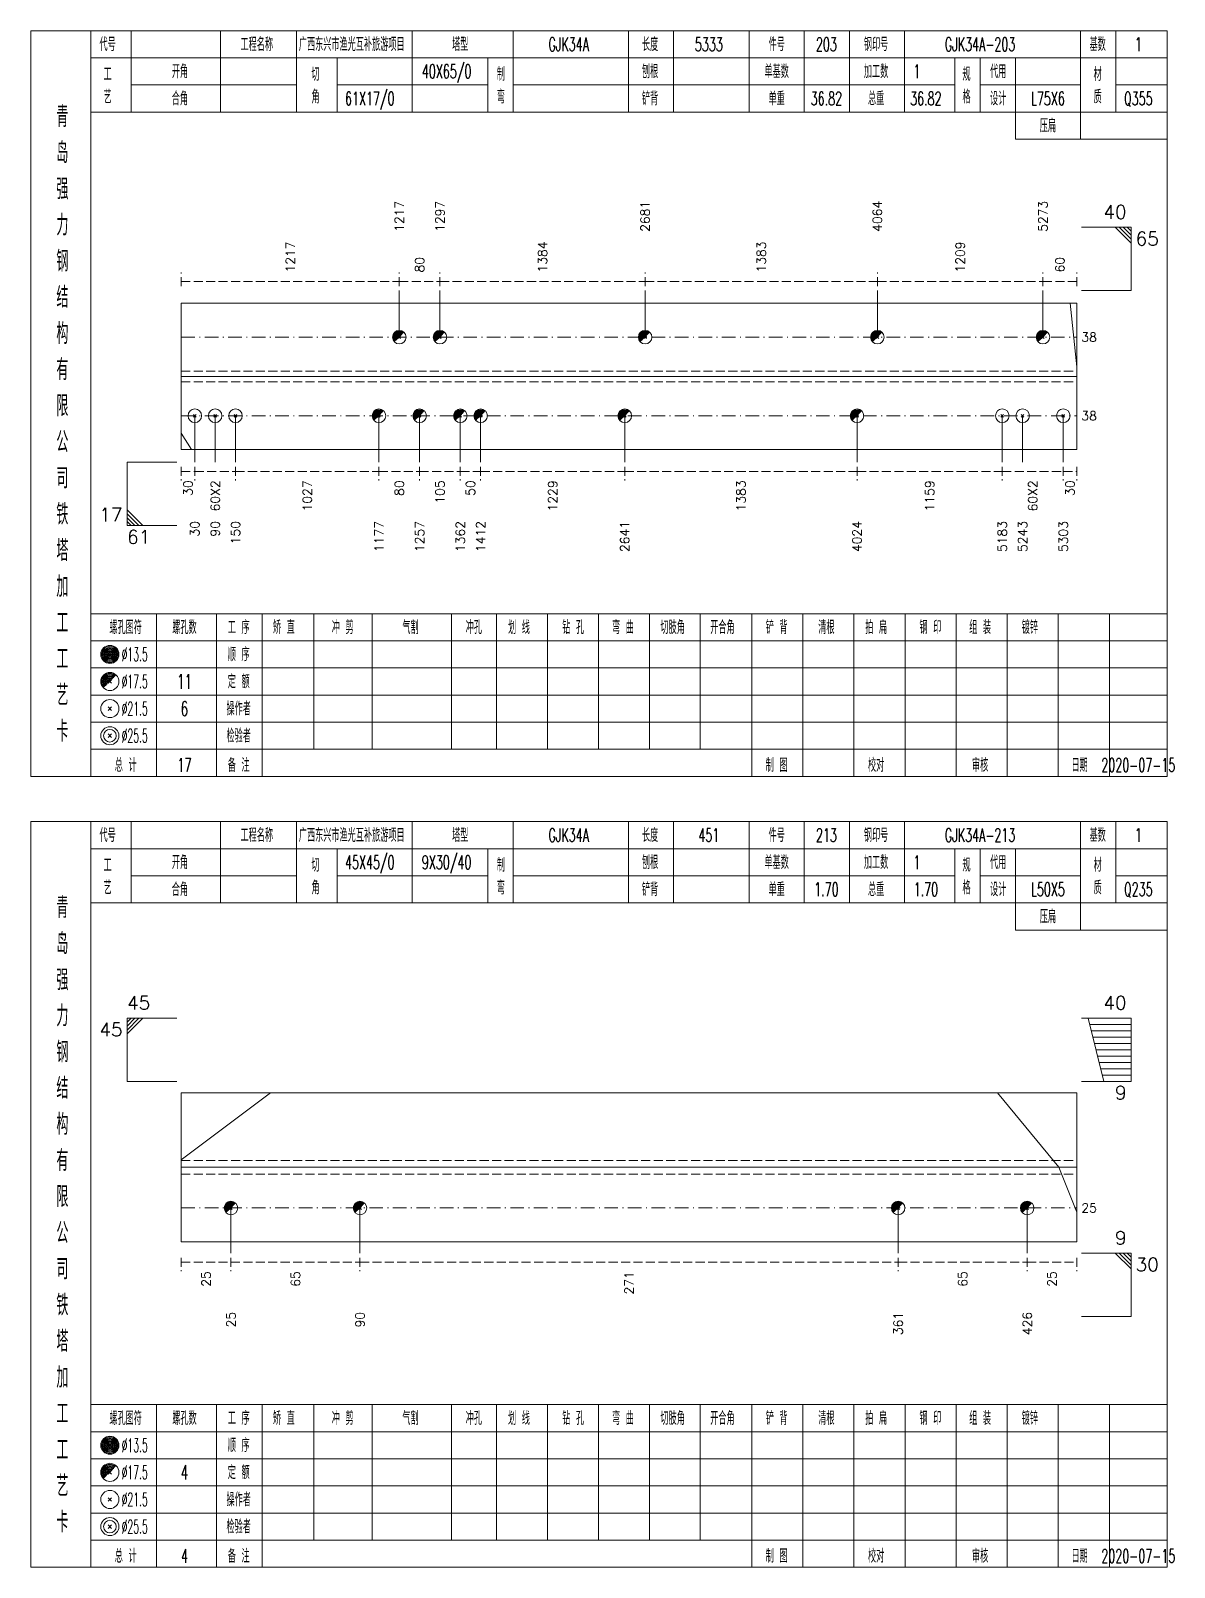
# Model space of a CAD drawing. Extents: x 0 to 2606, y -377 to 6479.
# Drawn here: x 1045.6 to 1298.5, y 6125 to 6465 of the extents above; entities that cross this region are included whole.
import ezdxf
from ezdxf.enums import TextEntityAlignment as Align

# ---------------------------------------------------------------- set-up
doc = ezdxf.new("R2010")
doc.units = 0
doc.header["$MEASUREMENT"] = 0
doc.linetypes.add('一点画线', pattern=[5.2, 3, -1, 0.2, -1])
doc.linetypes.add('虚线', pattern=[2.75, 2, -0.75])
doc.layers.get('0').update_dxf_attribs({"linetype": 'CONTINUOUS', "lineweight": 25})
doc.layers.add('1', color=7, linetype='CONTINUOUS', lineweight=25)
doc.layers.add('4', color=7, linetype='CONTINUOUS', lineweight=25)
doc.styles.get("Standard").update_dxf_attribs({"font": 'simplex.shx', "width": 0.7, "height": 3, "bigfont": 'gbhzfs.shx'})

msp = doc.modelspace()

# ---------------------------------------------------------------- linework, layer by layer
at = {"color": 7, "linetype": 'Continuous', "lineweight": 13}
for p, q in [((1289, 6421.5), (1278, 6421.5)), ((1285.5, 6421.5), (1289, 6418)), ((1286.38, 6421.5), (1289, 6418.88)), ((1287.25, 6421.5), (1289, 6419.75)), ((1288.12, 6421.5), (1289, 6420.62)), ((1289, 6407.5), (1289, 6421.5)), ((1127.12, 6397.2), (1127.12, 6407.5)), ((1136.12, 6397.2), (1136.12, 6407.5)), ((1181.5, 6397.2), (1181.5, 6407.5)), ((1232.88, 6397.2), (1232.88, 6407.5)), ((1269.5, 6397.2), (1269.5, 6407.5)), ((1289, 6407.5), (1278, 6407.5)), ((1277, 6390.66), (1275.51, 6404.7)), ((1081.9, 6379.8), (1081.9, 6369.5)), ((1086.4, 6379.8), (1086.4, 6369.5)), ((1090.9, 6379.8), (1090.9, 6369.5)), ((1122.62, 6379.8), (1122.62, 6369.5)), ((1131.62, 6379.8), (1131.62, 6369.5)), ((1140.62, 6379.8), (1140.62, 6369.5)), ((1145.12, 6379.8), (1145.12, 6369.5)), ((1177, 6379.8), (1177, 6369.5)), ((1228.38, 6379.8), (1228.38, 6369.5)), ((1260.5, 6379.8), (1260.5, 6369.5)), ((1265, 6379.8), (1265, 6369.5)), ((1274, 6379.8), (1274, 6369.5)), ((1078.9, 6375.97), (1081.17, 6372.3)), ((1066.9, 6369.5), (1077.9, 6369.5)), ((1066.9, 6369.5), (1066.9, 6355.5)), ((1070.4, 6355.5), (1066.9, 6359)), ((1069.53, 6355.5), (1066.9, 6358.12)), ((1068.65, 6355.5), (1066.9, 6357.25)), ((1067.78, 6355.5), (1066.9, 6356.38)), ((1066.9, 6355.5), (1077.9, 6355.5)), ((1066.9, 6246.5), (1077.9, 6246.5)), ((1066.9, 6232.5), (1066.9, 6246.5)), ((1067.78, 6246.5), (1066.9, 6245.62)), ((1068.65, 6246.5), (1066.9, 6244.75)), ((1069.53, 6246.5), (1066.9, 6243.88)), ((1070.4, 6246.5), (1066.9, 6243)), ((1289, 6246.5), (1278, 6246.5)), ((1283, 6232.5), (1279.5, 6246.5)), ((1289, 6232.5), (1289, 6246.5)), ((1289, 6245.1), (1279.85, 6245.1)), ((1289, 6243.7), (1280.2, 6243.7)), ((1289, 6242.3), (1280.55, 6242.3)), ((1289, 6240.9), (1280.9, 6240.9)), ((1289, 6239.5), (1281.25, 6239.5)), ((1289, 6238.1), (1281.6, 6238.1)), ((1289, 6236.7), (1281.95, 6236.7)), ((1066.9, 6232.5), (1077.9, 6232.5)), ((1289, 6232.5), (1278, 6232.5)), ((1289, 6235.3), (1282.3, 6235.3)), ((1289, 6233.9), (1282.65, 6233.9)), ((1078.9, 6215.15), (1098.67, 6230)), ((1273.05, 6213.5), (1259.43, 6230)), ((1277, 6203.6), (1273.05, 6213.5)), ((1089.88, 6204.5), (1089.88, 6194.5)), ((1118.43, 6204.5), (1118.43, 6194.5)), ((1237.47, 6204.5), (1237.47, 6194.5)), ((1266.02, 6204.5), (1266.02, 6194.5)), ((1289, 6194.5), (1278, 6194.5)), ((1285.5, 6194.5), (1289, 6191)), ((1286.38, 6194.5), (1289, 6191.88)), ((1287.25, 6194.5), (1289, 6192.75)), ((1288.12, 6194.5), (1289, 6193.62)), ((1289, 6194.5), (1289, 6180.5)), ((1289, 6180.5), (1278, 6180.5))]:
    msp.add_line(p, q, dxfattribs=at)
at = {"color": 8, "linetype": '虚线', "lineweight": 9}
for p, q in [((1078.9, 6408.5), (1078.9, 6411.5)), ((1078.9, 6409.5), (1127.12, 6409.5)), ((1127.12, 6408.5), (1127.12, 6411.5)), ((1127.12, 6408.5), (1127.12, 6411.5)), ((1127.12, 6409.5), (1136.12, 6409.5)), ((1136.12, 6408.5), (1136.12, 6411.5)), ((1136.12, 6408.5), (1136.12, 6411.5)), ((1136.12, 6409.5), (1181.5, 6409.5)), ((1181.5, 6408.5), (1181.5, 6411.5)), ((1181.5, 6408.5), (1181.5, 6411.5)), ((1181.5, 6409.5), (1232.88, 6409.5)), ((1232.88, 6408.5), (1232.88, 6411.5)), ((1232.88, 6408.5), (1232.88, 6411.5)), ((1232.88, 6409.5), (1269.5, 6409.5)), ((1269.5, 6408.5), (1269.5, 6411.5)), ((1269.5, 6408.5), (1269.5, 6411.5)), ((1269.5, 6409.5), (1277, 6409.5)), ((1277, 6408.5), (1277, 6411.5)), ((1078.9, 6368.5), (1078.9, 6365.5)), ((1081.9, 6368.5), (1081.9, 6365.5)), ((1081.9, 6368.5), (1081.9, 6365.5)), ((1090.9, 6368.5), (1090.9, 6365.5)), ((1090.9, 6368.5), (1090.9, 6365.5)), ((1122.62, 6368.5), (1122.62, 6365.5)), ((1122.62, 6368.5), (1122.62, 6365.5)), ((1131.62, 6368.5), (1131.62, 6365.5)), ((1131.62, 6368.5), (1131.62, 6365.5)), ((1140.62, 6368.5), (1140.62, 6365.5)), ((1140.62, 6368.5), (1140.62, 6365.5)), ((1145.12, 6368.5), (1145.12, 6365.5)), ((1145.12, 6368.5), (1145.12, 6365.5)), ((1177, 6368.5), (1177, 6365.5)), ((1177, 6368.5), (1177, 6365.5)), ((1228.38, 6368.5), (1228.38, 6365.5)), ((1228.38, 6368.5), (1228.38, 6365.5)), ((1260.5, 6368.5), (1260.5, 6365.5)), ((1260.5, 6368.5), (1260.5, 6365.5)), ((1274, 6368.5), (1274, 6365.5)), ((1274, 6368.5), (1274, 6365.5)), ((1277, 6368.5), (1277, 6365.5)), ((1078.9, 6367.5), (1081.9, 6367.5)), ((1081.9, 6367.5), (1090.9, 6367.5)), ((1090.9, 6367.5), (1122.62, 6367.5)), ((1122.62, 6367.5), (1131.62, 6367.5)), ((1131.62, 6367.5), (1140.62, 6367.5)), ((1140.62, 6367.5), (1145.12, 6367.5)), ((1145.12, 6367.5), (1177, 6367.5)), ((1177, 6367.5), (1228.38, 6367.5)), ((1228.38, 6367.5), (1260.5, 6367.5)), ((1260.5, 6367.5), (1274, 6367.5)), ((1274, 6367.5), (1277, 6367.5)), ((1078.9, 6193.5), (1078.9, 6190.5)), ((1078.9, 6192.5), (1089.88, 6192.5)), ((1089.88, 6193.5), (1089.88, 6190.5)), ((1089.88, 6193.5), (1089.88, 6190.5)), ((1089.88, 6192.5), (1118.43, 6192.5)), ((1118.43, 6193.5), (1118.43, 6190.5)), ((1118.43, 6193.5), (1118.43, 6190.5)), ((1118.43, 6192.5), (1237.47, 6192.5)), ((1237.47, 6193.5), (1237.47, 6190.5)), ((1237.47, 6193.5), (1237.47, 6190.5)), ((1237.47, 6192.5), (1266.02, 6192.5)), ((1266.02, 6193.5), (1266.02, 6190.5)), ((1266.02, 6193.5), (1266.02, 6190.5)), ((1266.02, 6192.5), (1277, 6192.5)), ((1277, 6193.5), (1277, 6190.5))]:
    msp.add_line(p, q, dxfattribs=at)
at = {"color": 7, "linetype": 'Continuous', "lineweight": 18}
for p, q in [((1078.9, 6404.7), (1078.9, 6372.3)), ((1078.9, 6404.7), (1277, 6404.7)), ((1277, 6404.7), (1277, 6372.3)), ((1078.9, 6388.5), (1277, 6388.5)), ((1078.9, 6230), (1078.9, 6197)), ((1078.9, 6230), (1277, 6230)), ((1277, 6230), (1277, 6197)), ((1078.9, 6213.5), (1277, 6213.5))]:
    msp.add_line(p, q, dxfattribs=at)
at = {"color": 3, "linetype": '一点画线', "lineweight": 13}
for p, q in [((1078.9, 6397.2), (1277, 6397.2)), ((1078.9, 6379.8), (1277, 6379.8)), ((1078.9, 6204.5), (1277, 6204.5))]:
    msp.add_line(p, q, dxfattribs=at)
at = {"color": 7, "linetype": 'Continuous', "lineweight": 0}
for p, q in [((1126.82, 6396.9), (1127.42, 6397.5)), ((1126.82, 6397.5), (1127.42, 6396.9)), ((1135.82, 6396.9), (1136.42, 6397.5)), ((1135.82, 6397.5), (1136.42, 6396.9)), ((1181.2, 6396.9), (1181.8, 6397.5)), ((1181.2, 6397.5), (1181.8, 6396.9)), ((1232.58, 6396.9), (1233.18, 6397.5)), ((1232.58, 6397.5), (1233.18, 6396.9)), ((1269.2, 6396.9), (1269.8, 6397.5)), ((1269.2, 6397.5), (1269.8, 6396.9))]:
    msp.add_line(p, q, dxfattribs=at)
at = {"color": 1, "linetype": '虚线', "lineweight": 18}
for p, q in [((1078.9, 6389.7), (1277, 6389.7)), ((1078.9, 6387.3), (1277, 6387.3)), ((1078.9, 6215), (1277, 6215)), ((1078.9, 6212), (1277, 6212))]:
    msp.add_line(p, q, dxfattribs=at)
at = {"color": 7, "linetype": 'Continuous', "lineweight": 13}
for centre in [(1127.12, 6397.2), (1136.12, 6397.2), (1181.5, 6397.2), (1232.88, 6397.2), (1269.5, 6397.2)]:
    msp.add_circle(centre, 1.5, dxfattribs=at)
for centre, radius in [((1127.12, 6397.2), 1.35), ((1127.12, 6397.2), 1.2), ((1127.12, 6397.2), 1.05), ((1127.12, 6397.2), 0.9), ((1127.12, 6397.2), 0.75), ((1127.12, 6397.2), 0.6), ((1127.12, 6397.2), 0.45), ((1127.12, 6397.2), 0.3), ((1127.12, 6397.2), 0.15), ((1136.12, 6397.2), 1.35), ((1136.12, 6397.2), 1.2), ((1136.12, 6397.2), 1.05), ((1136.12, 6397.2), 0.9), ((1136.12, 6397.2), 0.75), ((1136.12, 6397.2), 0.6), ((1136.12, 6397.2), 0.45), ((1136.12, 6397.2), 0.3), ((1136.12, 6397.2), 0.15), ((1181.5, 6397.2), 1.35), ((1181.5, 6397.2), 1.2), ((1181.5, 6397.2), 1.05), ((1181.5, 6397.2), 0.9), ((1181.5, 6397.2), 0.75), ((1181.5, 6397.2), 0.6), ((1181.5, 6397.2), 0.45), ((1181.5, 6397.2), 0.3), ((1181.5, 6397.2), 0.15), ((1232.88, 6397.2), 1.35), ((1232.88, 6397.2), 1.2), ((1232.88, 6397.2), 1.05), ((1232.88, 6397.2), 0.9), ((1232.88, 6397.2), 0.75), ((1232.88, 6397.2), 0.6), ((1232.88, 6397.2), 0.45), ((1232.88, 6397.2), 0.3), ((1232.88, 6397.2), 0.15), ((1269.5, 6397.2), 1.35), ((1269.5, 6397.2), 1.2), ((1269.5, 6397.2), 1.05), ((1269.5, 6397.2), 0.9), ((1269.5, 6397.2), 0.75), ((1269.5, 6397.2), 0.6), ((1269.5, 6397.2), 0.45), ((1269.5, 6397.2), 0.3), ((1269.5, 6397.2), 0.15)]:
    msp.add_arc(centre, radius, 45, 225, dxfattribs=at)
at = {"layer": '1', "color": 7, "linetype": 'Continuous', "lineweight": 13}
for p, q in [((1081.6, 6379.5), (1082.2, 6380.1)), ((1082.2, 6379.5), (1081.6, 6380.1)), ((1086.1, 6379.5), (1086.7, 6380.1)), ((1086.7, 6379.5), (1086.1, 6380.1)), ((1090.6, 6379.5), (1091.2, 6380.1)), ((1091.2, 6379.5), (1090.6, 6380.1)), ((1260.2, 6379.5), (1260.8, 6380.1)), ((1260.8, 6379.5), (1260.2, 6380.1)), ((1264.7, 6379.5), (1265.3, 6380.1)), ((1265.3, 6379.5), (1264.7, 6380.1)), ((1273.7, 6379.5), (1274.3, 6380.1)), ((1274.3, 6379.5), (1273.7, 6380.1))]:
    msp.add_line(p, q, dxfattribs=at)
at = {"layer": '1', "color": 7, "linetype": 'Continuous', "lineweight": 0}
for p, q in [((1122.32, 6379.5), (1122.92, 6380.1)), ((1122.32, 6380.1), (1122.92, 6379.5)), ((1131.32, 6379.5), (1131.92, 6380.1)), ((1131.32, 6380.1), (1131.92, 6379.5)), ((1140.32, 6379.5), (1140.92, 6380.1)), ((1140.32, 6380.1), (1140.92, 6379.5)), ((1144.82, 6379.5), (1145.42, 6380.1)), ((1144.82, 6380.1), (1145.42, 6379.5)), ((1176.7, 6379.5), (1177.3, 6380.1)), ((1176.7, 6380.1), (1177.3, 6379.5)), ((1228.08, 6379.5), (1228.68, 6380.1)), ((1228.08, 6380.1), (1228.68, 6379.5)), ((1089.58, 6204.2), (1090.18, 6204.8)), ((1089.58, 6204.8), (1090.18, 6204.2)), ((1118.13, 6204.2), (1118.73, 6204.8)), ((1118.13, 6204.8), (1118.73, 6204.2)), ((1237.17, 6204.2), (1237.77, 6204.8)), ((1237.17, 6204.8), (1237.77, 6204.2)), ((1265.72, 6204.2), (1266.32, 6204.8)), ((1265.72, 6204.8), (1266.32, 6204.2))]:
    msp.add_line(p, q, dxfattribs=at)
at = {"layer": '1', "color": 7, "linetype": 'Continuous', "lineweight": 18}
for p, q in [((1078.9, 6372.3), (1277, 6372.3)), ((1078.9, 6197), (1277, 6197))]:
    msp.add_line(p, q, dxfattribs=at)
at = {"layer": '1', "color": 7, "linetype": 'Continuous', "lineweight": 13}
for centre in [(1081.9, 6379.8), (1086.4, 6379.8), (1090.9, 6379.8), (1122.62, 6379.8), (1131.62, 6379.8), (1140.62, 6379.8), (1145.12, 6379.8), (1177, 6379.8), (1228.38, 6379.8), (1260.5, 6379.8), (1265, 6379.8), (1274, 6379.8), (1089.88, 6204.5), (1118.43, 6204.5), (1237.47, 6204.5), (1266.02, 6204.5)]:
    msp.add_circle(centre, 1.5, dxfattribs=at)
for centre, radius in [((1122.62, 6379.8), 1.35), ((1122.62, 6379.8), 1.2), ((1122.62, 6379.8), 1.05), ((1122.62, 6379.8), 0.9), ((1122.62, 6379.8), 0.75), ((1122.62, 6379.8), 0.6), ((1122.62, 6379.8), 0.45), ((1122.62, 6379.8), 0.3), ((1122.62, 6379.8), 0.15), ((1131.62, 6379.8), 1.35), ((1131.62, 6379.8), 1.2), ((1131.62, 6379.8), 1.05), ((1131.62, 6379.8), 0.9), ((1131.62, 6379.8), 0.75), ((1131.62, 6379.8), 0.6), ((1131.62, 6379.8), 0.45), ((1131.62, 6379.8), 0.3), ((1131.62, 6379.8), 0.15), ((1140.62, 6379.8), 1.35), ((1140.62, 6379.8), 1.2), ((1140.62, 6379.8), 1.05), ((1140.62, 6379.8), 0.9), ((1140.62, 6379.8), 0.75), ((1140.62, 6379.8), 0.6), ((1140.62, 6379.8), 0.45), ((1140.62, 6379.8), 0.3), ((1140.62, 6379.8), 0.15), ((1145.12, 6379.8), 1.35), ((1145.12, 6379.8), 1.2), ((1145.12, 6379.8), 1.05), ((1145.12, 6379.8), 0.9), ((1145.12, 6379.8), 0.75), ((1145.12, 6379.8), 0.6), ((1145.12, 6379.8), 0.45), ((1145.12, 6379.8), 0.3), ((1145.12, 6379.8), 0.15), ((1177, 6379.8), 1.35), ((1177, 6379.8), 1.2), ((1177, 6379.8), 1.05), ((1177, 6379.8), 0.9), ((1177, 6379.8), 0.75), ((1177, 6379.8), 0.6), ((1177, 6379.8), 0.45), ((1177, 6379.8), 0.3), ((1177, 6379.8), 0.15), ((1228.38, 6379.8), 1.35), ((1228.38, 6379.8), 1.2), ((1228.38, 6379.8), 1.05), ((1228.38, 6379.8), 0.9), ((1228.38, 6379.8), 0.75), ((1228.38, 6379.8), 0.6), ((1228.38, 6379.8), 0.45), ((1228.38, 6379.8), 0.3), ((1228.38, 6379.8), 0.15), ((1089.88, 6204.5), 1.35), ((1089.88, 6204.5), 1.2), ((1089.88, 6204.5), 1.05), ((1089.88, 6204.5), 0.9), ((1089.88, 6204.5), 0.75), ((1089.88, 6204.5), 0.6), ((1118.43, 6204.5), 1.35), ((1118.43, 6204.5), 1.2), ((1118.43, 6204.5), 1.05), ((1118.43, 6204.5), 0.9), ((1118.43, 6204.5), 0.75), ((1118.43, 6204.5), 0.6), ((1237.47, 6204.5), 1.35), ((1237.47, 6204.5), 1.2), ((1237.47, 6204.5), 1.05), ((1237.47, 6204.5), 0.9), ((1237.47, 6204.5), 0.75), ((1237.47, 6204.5), 0.6), ((1266.02, 6204.5), 1.35), ((1266.02, 6204.5), 1.2), ((1266.02, 6204.5), 1.05), ((1266.02, 6204.5), 0.9), ((1266.02, 6204.5), 0.75), ((1266.02, 6204.5), 0.6), ((1089.88, 6204.5), 0.45), ((1089.88, 6204.5), 0.3), ((1089.88, 6204.5), 0.15), ((1118.43, 6204.5), 0.45), ((1118.43, 6204.5), 0.3), ((1118.43, 6204.5), 0.15), ((1237.47, 6204.5), 0.45), ((1237.47, 6204.5), 0.3), ((1237.47, 6204.5), 0.15), ((1266.02, 6204.5), 0.45), ((1266.02, 6204.5), 0.3), ((1266.02, 6204.5), 0.15)]:
    msp.add_arc(centre, radius, 45, 225, dxfattribs=at)
at = {"layer": '4', "color": 1, "linetype": 'Continuous', "lineweight": 18}
for p, q in [((1058.9, 6300), (1058.9, 6465)), ((1067.8, 6447), (1067.8, 6465)), ((1087.6, 6447), (1087.6, 6465)), ((1104.4, 6447), (1104.4, 6465)), ((1130, 6447), (1130, 6465)), ((1152.3, 6447), (1152.3, 6465)), ((1177.8, 6447), (1177.8, 6465)), ((1187.8, 6447), (1187.8, 6465)), ((1204.5, 6447), (1204.5, 6465)), ((1216.7, 6447), (1216.7, 6465)), ((1226.7, 6447), (1226.7, 6465)), ((1238.9, 6447), (1238.9, 6465)), ((1277.8, 6441), (1277.8, 6465)), ((1285.6, 6447), (1285.6, 6465)), ((1058.9, 6459), (1297, 6459)), ((1113.4, 6447), (1113.4, 6459)), ((1146.7, 6447), (1146.7, 6459)), ((1250, 6447), (1250, 6459)), ((1255.6, 6447), (1255.6, 6459)), ((1263.4, 6441), (1263.4, 6459)), ((1067.8, 6453), (1104.4, 6453)), ((1113.4, 6453), (1146.7, 6453)), ((1152.3, 6453), (1250, 6453)), ((1255.6, 6453), (1277.8, 6453)), ((1285.6, 6453), (1297, 6453)), ((1058.9, 6447), (1297, 6447)), ((1263.4, 6441), (1297, 6441)), ((1058.9, 6336), (1297, 6336)), ((1073.4, 6300), (1073.4, 6336)), ((1086.7, 6300), (1086.7, 6336)), ((1096.8, 6300), (1096.8, 6336)), ((1108.2, 6306), (1108.2, 6336)), ((1121.1, 6306), (1121.1, 6336)), ((1138.7, 6306), (1138.7, 6336)), ((1148.6, 6306), (1148.6, 6336)), ((1159.9, 6306), (1159.9, 6336)), ((1171.2, 6306), (1171.2, 6336)), ((1182.5, 6306), (1182.5, 6336)), ((1193.7, 6306), (1193.7, 6336)), ((1205.1, 6306), (1205.1, 6336)), ((1216.4, 6306), (1216.4, 6336)), ((1227.7, 6306), (1227.7, 6336)), ((1239, 6306), (1239, 6336)), ((1250.3, 6306), (1250.3, 6336)), ((1261.6, 6306), (1261.6, 6336)), ((1272.9, 6306), (1272.9, 6336)), ((1284.2, 6306), (1284.2, 6336)), ((1058.9, 6330), (1297, 6330)), ((1058.9, 6324), (1297, 6324)), ((1058.9, 6318), (1297, 6318)), ((1058.9, 6312), (1297, 6312)), ((1058.9, 6306), (1297, 6306)), ((1205.1, 6300), (1205.1, 6306)), ((1216.4, 6300), (1216.4, 6306)), ((1227.7, 6300), (1227.7, 6306)), ((1239, 6300), (1239, 6306)), ((1250.3, 6300), (1250.3, 6306)), ((1261.6, 6300), (1261.6, 6306)), ((1272.9, 6300), (1272.9, 6306)), ((1284.2, 6300), (1284.2, 6306)), ((1058.9, 6125), (1058.9, 6290)), ((1067.8, 6272), (1067.8, 6290)), ((1087.6, 6272), (1087.6, 6290)), ((1104.4, 6272), (1104.4, 6290)), ((1130, 6272), (1130, 6290)), ((1152.3, 6272), (1152.3, 6290)), ((1177.8, 6272), (1177.8, 6290)), ((1187.8, 6272), (1187.8, 6290)), ((1204.5, 6272), (1204.5, 6290)), ((1216.7, 6272), (1216.7, 6290)), ((1226.7, 6272), (1226.7, 6290)), ((1238.9, 6272), (1238.9, 6290)), ((1277.8, 6266), (1277.8, 6290)), ((1285.6, 6272), (1285.6, 6290)), ((1058.9, 6284), (1297, 6284)), ((1113.4, 6272), (1113.4, 6284)), ((1146.7, 6272), (1146.7, 6284)), ((1250, 6272), (1250, 6284)), ((1255.6, 6272), (1255.6, 6284)), ((1263.4, 6266), (1263.4, 6284)), ((1067.8, 6278), (1104.4, 6278)), ((1113.4, 6278), (1146.7, 6278)), ((1152.3, 6278), (1250, 6278)), ((1255.6, 6278), (1277.8, 6278)), ((1285.6, 6278), (1297, 6278)), ((1058.9, 6272), (1297, 6272)), ((1263.4, 6266), (1297, 6266)), ((1058.9, 6161), (1297, 6161)), ((1073.4, 6125), (1073.4, 6161)), ((1086.7, 6125), (1086.7, 6161)), ((1096.8, 6125), (1096.8, 6161)), ((1108.2, 6131), (1108.2, 6161)), ((1121.1, 6131), (1121.1, 6161)), ((1138.7, 6131), (1138.7, 6161)), ((1148.6, 6131), (1148.6, 6161)), ((1159.9, 6131), (1159.9, 6161)), ((1171.2, 6131), (1171.2, 6161)), ((1182.5, 6131), (1182.5, 6161)), ((1193.7, 6131), (1193.7, 6161)), ((1205.1, 6131), (1205.1, 6161)), ((1216.4, 6131), (1216.4, 6161)), ((1227.7, 6131), (1227.7, 6161)), ((1239, 6131), (1239, 6161)), ((1250.3, 6131), (1250.3, 6161)), ((1261.6, 6131), (1261.6, 6161)), ((1272.9, 6131), (1272.9, 6161)), ((1284.2, 6131), (1284.2, 6161)), ((1058.9, 6155), (1297, 6155)), ((1058.9, 6149), (1297, 6149)), ((1058.9, 6143), (1297, 6143)), ((1058.9, 6137), (1297, 6137)), ((1058.9, 6131), (1297, 6131)), ((1205.1, 6125), (1205.1, 6131)), ((1216.4, 6125), (1216.4, 6131)), ((1227.7, 6125), (1227.7, 6131)), ((1239, 6125), (1239, 6131)), ((1250.3, 6125), (1250.3, 6131)), ((1261.6, 6125), (1261.6, 6131)), ((1272.9, 6125), (1272.9, 6131)), ((1284.2, 6125), (1284.2, 6131))]:
    msp.add_line(p, q, dxfattribs=at)
at = {"layer": '4', "color": 7, "linetype": 'Continuous', "lineweight": 13}
for p, q in [((1062.9, 6326.8), (1063.3, 6327.2)), ((1063.3, 6326.8), (1062.9, 6327.2)), ((1062.7, 6314.6), (1063.5, 6315.4)), ((1063.5, 6314.6), (1062.7, 6315.4)), ((1062.7, 6308.6), (1063.5, 6309.4)), ((1063.5, 6308.6), (1062.7, 6309.4)), ((1062.9, 6151.8), (1063.3, 6152.2)), ((1063.3, 6151.8), (1062.9, 6152.2)), ((1062.7, 6139.6), (1063.5, 6140.4)), ((1063.5, 6139.6), (1062.7, 6140.4)), ((1062.7, 6133.6), (1063.5, 6134.4)), ((1063.5, 6133.6), (1062.7, 6134.4))]:
    msp.add_line(p, q, dxfattribs=at)
at = {"layer": '4', "color": 7, "linetype": 'Continuous', "lineweight": 0}
for p, q in [((1062.7, 6320.6), (1063.5, 6321.4)), ((1062.7, 6321.4), (1063.5, 6320.6)), ((1062.7, 6145.6), (1063.5, 6146.4)), ((1062.7, 6146.4), (1063.5, 6145.6))]:
    msp.add_line(p, q, dxfattribs=at)
at = {"layer": '4', "color": 1, "linetype": 'Continuous', "lineweight": 18}
for points in [[(1045.6, 6465), (1045.6, 6300), (1297, 6300), (1297, 6465)], [(1045.6, 6290), (1045.6, 6125), (1297, 6125), (1297, 6290)]]:
    msp.add_lwpolyline(points, close=True, dxfattribs=at)
at = {"layer": '4', "color": 7, "linetype": 'Continuous', "lineweight": 13}
for centre, radius in [((1063.1, 6327), 2), ((1063.1, 6327), 1.8), ((1063.1, 6327), 1.6), ((1063.1, 6327), 1.4), ((1063.1, 6327), 1.2), ((1063.1, 6327), 1), ((1063.1, 6327), 0.8), ((1063.1, 6327), 0.6), ((1063.1, 6327), 0.4), ((1063.1, 6327), 0.2), ((1063.1, 6321), 2), ((1063.1, 6315), 2), ((1063.1, 6309), 2), ((1063.1, 6309), 1.4), ((1063.1, 6152), 2), ((1063.1, 6152), 1.8), ((1063.1, 6152), 1.6), ((1063.1, 6152), 1.4), ((1063.1, 6152), 1.2), ((1063.1, 6152), 1), ((1063.1, 6152), 0.8), ((1063.1, 6152), 0.6), ((1063.1, 6152), 0.4), ((1063.1, 6152), 0.2), ((1063.1, 6146), 2), ((1063.1, 6140), 2), ((1063.1, 6134), 2), ((1063.1, 6134), 1.4)]:
    msp.add_circle(centre, radius, dxfattribs=at)
for centre, radius in [((1063.1, 6321), 1.8), ((1063.1, 6321), 1.6), ((1063.1, 6321), 1.4), ((1063.1, 6321), 1.2), ((1063.1, 6321), 1), ((1063.1, 6321), 0.8), ((1063.1, 6321), 0.6), ((1063.1, 6321), 0.4), ((1063.1, 6321), 0.2), ((1063.1, 6146), 1.8), ((1063.1, 6146), 1.6), ((1063.1, 6146), 1.4), ((1063.1, 6146), 1.2), ((1063.1, 6146), 1), ((1063.1, 6146), 0.8), ((1063.1, 6146), 0.6), ((1063.1, 6146), 0.4), ((1063.1, 6146), 0.2)]:
    msp.add_arc(centre, radius, 45, 225, dxfattribs=at)

# ---------------------------------------------------------------- texts
at = {"color": 7, "linetype": 'Continuous', "lineweight": 13}
for s, p in [('1217', (1127.12, 6420.5)), ('1297', (1136.12, 6420.5)), ('2681', (1181.5, 6420.5)), ('4064', (1232.88, 6420.5)), ('5273', (1269.5, 6420.5))]:
    msp.add_text(s, height=2, rotation=90, dxfattribs=at).set_placement(p, align=Align.MIDDLE_LEFT)
for s, p in [('40', (1288, 6422.5)), ('17', (1065.9, 6355.5)), ('40', (1288, 6247.5)), ('9', (1288, 6195.5))]:
    msp.add_text(s, height=3, dxfattribs=at).set_placement(p, align=Align.BOTTOM_RIGHT)
for s, p in [('65', (1290, 6420.5)), ('61', (1066.9, 6354.5)), ('30', (1290, 6193.5))]:
    msp.add_text(s, height=3, dxfattribs=at).set_placement(p, align=Align.TOP_LEFT)
at = {"color": 8, "linetype": 'Continuous', "lineweight": 9}
for s, p in [('1217', (1103.01, 6411.5)), ('1384', (1158.81, 6411.5)), ('1383', (1207.19, 6411.5)), ('1209', (1251.19, 6411.5)), ('80', (1131.62, 6411.5)), ('60', (1273.25, 6411.5))]:
    msp.add_text(s, height=2, rotation=90, dxfattribs=at).set_placement(p, align=Align.MIDDLE_LEFT)
at = {"color": 7, "linetype": 'Continuous', "lineweight": 13}
for s, p in [('38', (1278, 6397.2)), ('38', (1278, 6379.8)), ('25', (1278, 6204.5))]:
    msp.add_text(s, height=2, dxfattribs=at).set_placement(p, align=Align.MIDDLE_LEFT)
at = {"color": 8, "linetype": 'Continuous', "lineweight": 9}
for s, p in [('30', (1080.4, 6365.5)), ('60X2', (1086.4, 6365.5)), ('1027', (1106.76, 6365.5)), ('80', (1127.12, 6365.5)), ('105', (1136.12, 6365.5)), ('50', (1142.87, 6365.5)), ('1229', (1161.06, 6365.5)), ('1383', (1202.69, 6365.5)), ('1159', (1244.44, 6365.5)), ('60X2', (1267.25, 6365.5)), ('30', (1275.5, 6365.5)), ('25', (1084.39, 6190.5)), ('65', (1104.16, 6190.5)), ('271', (1177.95, 6190.5)), ('65', (1251.74, 6190.5)), ('25', (1271.51, 6190.5))]:
    msp.add_text(s, height=2, rotation=90, dxfattribs=at).set_placement(p, align=Align.MIDDLE_RIGHT)
at = {"color": 7, "linetype": 'Continuous', "lineweight": 13}
msp.add_text('45', height=3, dxfattribs=at).set_placement((1066.9, 6247.5), align=Align.BOTTOM_LEFT)
for s, p in [('45', (1065.9, 6245.5)), ('9', (1288, 6231.5))]:
    msp.add_text(s, height=3, dxfattribs=at).set_placement(p, align=Align.TOP_RIGHT)
at = {"layer": '1', "color": 7, "linetype": 'Continuous', "lineweight": 13}
for s, p in [('30', (1081.9, 6356.5)), ('90', (1086.4, 6356.5)), ('150', (1090.9, 6356.5)), ('1177', (1122.62, 6356.5)), ('1257', (1131.62, 6356.5)), ('1362', (1140.62, 6356.5)), ('1412', (1145.12, 6356.5)), ('2641', (1177, 6356.5)), ('4024', (1228.38, 6356.5)), ('5183', (1260.5, 6356.5)), ('5243', (1265, 6356.5)), ('5303', (1274, 6356.5)), ('25', (1089.88, 6181.5)), ('90', (1118.43, 6181.5)), ('426', (1266.02, 6181.5)), ('361', (1237.47, 6181.5))]:
    msp.add_text(s, height=2, rotation=90, dxfattribs=at).set_placement(p, align=Align.MIDDLE_RIGHT)
at = {"layer": '4', "color": 1, "linetype": 'Continuous', "lineweight": 13}
for s, height, width, p in [('代号', 3, 0.6, (1062.6, 6462)), ('工程名称', 3, 0.6, (1095.6, 6462)), ('广西东兴市渔光互补旅游项目', 3, 0.6, (1116.6, 6462)), ('塔型', 3, 0.6, (1140.6, 6462)), ('GJK34A', 3, 0.6, (1164.6, 6462)), ('长度', 3, 0.6, (1182.6, 6462)), ('5333', 3, 0.6, (1195.6, 6462)), ('件号', 3, 0.6, (1210.6, 6462)), ('203', 3, 0.6, (1221.6, 6462)), ('钢印号', 3, 0.6, (1232.6, 6462)), ('GJK34A-203', 3, 0.6, (1255.6, 6462)), ('基数', 3, 0.6, (1281.6, 6462)), ('1', 3, 0.6, (1290.6, 6462)), ('工', 3, 0.6, (1062.6, 6455.4)), ('开角', 3, 0.6, (1078.6, 6456)), ('切', 3, 0.6, (1108.6, 6455.4)), ('40X65/0', 3, 0.6, (1137.6, 6456)), ('制', 3, 0.6, (1149.6, 6455.4)), ('刨根', 3, 0.6, (1182.6, 6456)), ('单基数', 3, 0.6, (1210.6, 6456)), ('加工数', 3, 0.6, (1232.6, 6456)), ('1', 3, 0.6, (1241.6, 6456)), ('规', 3, 0.6, (1252.6, 6455.4)), ('代用', 3, 0.6, (1259.6, 6456)), ('材', 3, 0.6, (1281.6, 6455.4)), ('艺', 3, 0.6, (1062.6, 6450.4)), ('合角', 3, 0.6, (1078.6, 6450)), ('角', 3, 0.6, (1108.6, 6450.4)), ('61X17/0', 3, 0.6, (1120.6, 6450)), ('弯', 3, 0.6, (1149.6, 6450.4)), ('铲背', 3, 0.6, (1182.6, 6450)), ('单重', 3, 0.6, (1210.6, 6450)), ('36.82', 3, 0.6, (1221.6, 6450)), ('总重', 3, 0.6, (1232.6, 6450)), ('36.82', 3, 0.6, (1243.6, 6450)), ('格', 3, 0.6, (1252.6, 6450.4)), ('设计', 3, 0.6, (1259.6, 6450)), ('L75X6', 3, 0.6, (1270.6, 6450)), ('质', 3, 0.6, (1281.6, 6450.4)), ('Q355', 3, 0.6, (1290.6, 6450)), ('青', 4.6, 0.8, (1052.6, 6446)), ('压扁', 3, 0.6, (1270.6, 6444)), ('岛', 4.6, 0.8, (1052.6, 6438)), ('强', 4.6, 0.8, (1052.6, 6430)), ('力', 4.6, 0.8, (1052.6, 6422)), ('钢', 4.6, 0.8, (1052.6, 6414)), ('结', 4.6, 0.8, (1052.6, 6406)), ('构', 4.6, 0.8, (1052.6, 6398)), ('有', 4.6, 0.8, (1052.6, 6390)), ('限', 4.6, 0.8, (1052.6, 6382)), ('公', 4.6, 0.8, (1052.6, 6374)), ('司', 4.6, 0.8, (1052.6, 6366)), ('铁', 4.6, 0.8, (1052.6, 6358)), ('塔', 4.6, 0.8, (1052.6, 6350)), ('加', 4.6, 0.8, (1052.6, 6342)), ('工', 4.6, 0.8, (1052.6, 6334)), ('螺孔图符', 3, 0.6, (1066.6, 6333)), ('螺孔数', 3, 0.6, (1079.6, 6333)), ('工 序', 3, 0.6, (1091.6, 6333)), ('矫 直', 3, 0.6, (1101.6, 6333)), ('冲 剪', 3, 0.6, (1114.6, 6333)), ('气割', 3, 0.6, (1129.6, 6333)), ('冲孔', 3, 0.6, (1143.6, 6333)), ('划 线', 3, 0.6, (1153.6, 6333)), ('钻 孔', 3, 0.6, (1165.6, 6333)), ('弯 曲', 3, 0.6, (1176.6, 6333)), ('切肢角', 3, 0.6, (1187.6, 6333)), ('开合角', 3, 0.6, (1198.6, 6333)), ('铲 背', 3, 0.6, (1210.6, 6333)), ('清根', 3, 0.6, (1221.6, 6333)), ('拍 扁', 3, 0.6, (1232.6, 6333)), ('钢 印', 3, 0.6, (1244.6, 6333)), ('组 装', 3, 0.6, (1255.6, 6333)), ('镀锌', 3, 0.6, (1266.6, 6333)), ('工', 4.6, 0.8, (1052.6, 6326)), ('%%C13.5', 3, 0.5, (1068.6, 6327)), ('顺 序', 3, 0.6, (1091.6, 6327)), ('艺', 4.6, 0.8, (1052.6, 6318)), ('%%C17.5', 3, 0.5, (1068.6, 6321)), ('11', 3.2, 0.6, (1079.6, 6321)), ('定 额', 3, 0.6, (1091.6, 6321)), ('%%C21.5', 3, 0.5, (1068.6, 6315)), ('6', 3.2, 0.6, (1079.6, 6315)), ('操作者', 3, 0.6, (1091.6, 6315)), ('卡', 4.6, 0.8, (1052.6, 6310)), ('%%C25.5', 3, 0.5, (1068.6, 6309)), ('检验者', 3, 0.6, (1091.6, 6309)), ('总 计', 3, 0.6, (1066.6, 6302.5)), ('17', 3, 0.6, (1079.6, 6302.5)), ('备 注', 3, 0.6, (1091.6, 6302.5)), ('制 图', 3, 0.6, (1210.6, 6302.5)), ('校对', 3, 0.6, (1232.6, 6302.5)), ('审核', 3, 0.6, (1255.6, 6302.5)), ('日期', 3, 0.6, (1277.6, 6302.5)), ('2020-07-15', 3, 0.6, (1290.6, 6302.5)), ('代号', 3, 0.6, (1062.6, 6287)), ('工程名称', 3, 0.6, (1095.6, 6287)), ('广西东兴市渔光互补旅游项目', 3, 0.6, (1116.6, 6287)), ('塔型', 3, 0.6, (1140.6, 6287)), ('GJK34A', 3, 0.6, (1164.6, 6287)), ('长度', 3, 0.6, (1182.6, 6287)), ('451', 3, 0.6, (1195.6, 6287)), ('件号', 3, 0.6, (1210.6, 6287)), ('213', 3, 0.6, (1221.6, 6287)), ('钢印号', 3, 0.6, (1232.6, 6287)), ('GJK34A-213', 3, 0.6, (1255.6, 6287)), ('基数', 3, 0.6, (1281.6, 6287)), ('1', 3, 0.6, (1290.6, 6287)), ('工', 3, 0.6, (1062.6, 6280.4)), ('开角', 3, 0.6, (1078.6, 6281)), ('切', 3, 0.6, (1108.6, 6280.4)), ('45X45/0', 3, 0.6, (1120.6, 6281)), ('9X30/40', 3, 0.6, (1137.6, 6281)), ('制', 3, 0.6, (1149.6, 6280.4)), ('刨根', 3, 0.6, (1182.6, 6281)), ('单基数', 3, 0.6, (1210.6, 6281)), ('加工数', 3, 0.6, (1232.6, 6281)), ('1', 3, 0.6, (1241.6, 6281)), ('规', 3, 0.6, (1252.6, 6280.4)), ('代用', 3, 0.6, (1259.6, 6281)), ('材', 3, 0.6, (1281.6, 6280.4)), ('艺', 3, 0.6, (1062.6, 6275.4)), ('合角', 3, 0.6, (1078.6, 6275)), ('角', 3, 0.6, (1108.6, 6275.4)), ('弯', 3, 0.6, (1149.6, 6275.4)), ('铲背', 3, 0.6, (1182.6, 6275)), ('单重', 3, 0.6, (1210.6, 6275)), ('1.70', 3, 0.6, (1221.6, 6275)), ('总重', 3, 0.6, (1232.6, 6275)), ('1.70', 3, 0.6, (1243.6, 6275)), ('格', 3, 0.6, (1252.6, 6275.4)), ('设计', 3, 0.6, (1259.6, 6275)), ('L50X5', 3, 0.6, (1270.6, 6275)), ('质', 3, 0.6, (1281.6, 6275.4)), ('Q235', 3, 0.6, (1290.6, 6275)), ('青', 4.6, 0.8, (1052.6, 6271)), ('压扁', 3, 0.6, (1270.6, 6269)), ('岛', 4.6, 0.8, (1052.6, 6263)), ('强', 4.6, 0.8, (1052.6, 6255)), ('力', 4.6, 0.8, (1052.6, 6247)), ('钢', 4.6, 0.8, (1052.6, 6239)), ('结', 4.6, 0.8, (1052.6, 6231)), ('构', 4.6, 0.8, (1052.6, 6223)), ('有', 4.6, 0.8, (1052.6, 6215)), ('限', 4.6, 0.8, (1052.6, 6207)), ('公', 4.6, 0.8, (1052.6, 6199)), ('司', 4.6, 0.8, (1052.6, 6191)), ('铁', 4.6, 0.8, (1052.6, 6183)), ('塔', 4.6, 0.8, (1052.6, 6175)), ('加', 4.6, 0.8, (1052.6, 6167)), ('工', 4.6, 0.8, (1052.6, 6159)), ('螺孔图符', 3, 0.6, (1066.6, 6158)), ('螺孔数', 3, 0.6, (1079.6, 6158)), ('工 序', 3, 0.6, (1091.6, 6158)), ('矫 直', 3, 0.6, (1101.6, 6158)), ('冲 剪', 3, 0.6, (1114.6, 6158)), ('气割', 3, 0.6, (1129.6, 6158)), ('冲孔', 3, 0.6, (1143.6, 6158)), ('划 线', 3, 0.6, (1153.6, 6158)), ('钻 孔', 3, 0.6, (1165.6, 6158)), ('弯 曲', 3, 0.6, (1176.6, 6158)), ('切肢角', 3, 0.6, (1187.6, 6158)), ('开合角', 3, 0.6, (1198.6, 6158)), ('铲 背', 3, 0.6, (1210.6, 6158)), ('清根', 3, 0.6, (1221.6, 6158)), ('拍 扁', 3, 0.6, (1232.6, 6158)), ('钢 印', 3, 0.6, (1244.6, 6158)), ('组 装', 3, 0.6, (1255.6, 6158)), ('镀锌', 3, 0.6, (1266.6, 6158)), ('工', 4.6, 0.8, (1052.6, 6151)), ('%%C13.5', 3, 0.5, (1068.6, 6152)), ('顺 序', 3, 0.6, (1091.6, 6152)), ('%%C17.5', 3, 0.5, (1068.6, 6146)), ('4', 3.2, 0.6, (1079.6, 6146)), ('定 额', 3, 0.6, (1091.6, 6146)), ('艺', 4.6, 0.8, (1052.6, 6143)), ('%%C21.5', 3, 0.5, (1068.6, 6140)), ('操作者', 3, 0.6, (1091.6, 6140)), ('卡', 4.6, 0.8, (1052.6, 6135)), ('%%C25.5', 3, 0.5, (1068.6, 6134)), ('检验者', 3, 0.6, (1091.6, 6134)), ('总 计', 3, 0.6, (1066.6, 6127.5)), ('4', 3, 0.6, (1079.6, 6127.5)), ('备 注', 3, 0.6, (1091.6, 6127.5)), ('制 图', 3, 0.6, (1210.6, 6127.5)), ('校对', 3, 0.6, (1232.6, 6127.5)), ('审核', 3, 0.6, (1255.6, 6127.5)), ('日期', 3, 0.6, (1277.6, 6127.5)), ('2020-07-15', 3, 0.6, (1290.6, 6127.5))]:
    msp.add_text(s, height=height, dxfattribs=dict(at, width=width)).set_placement(p, align=Align.MIDDLE_CENTER)

doc.saveas('drawing.dxf')
